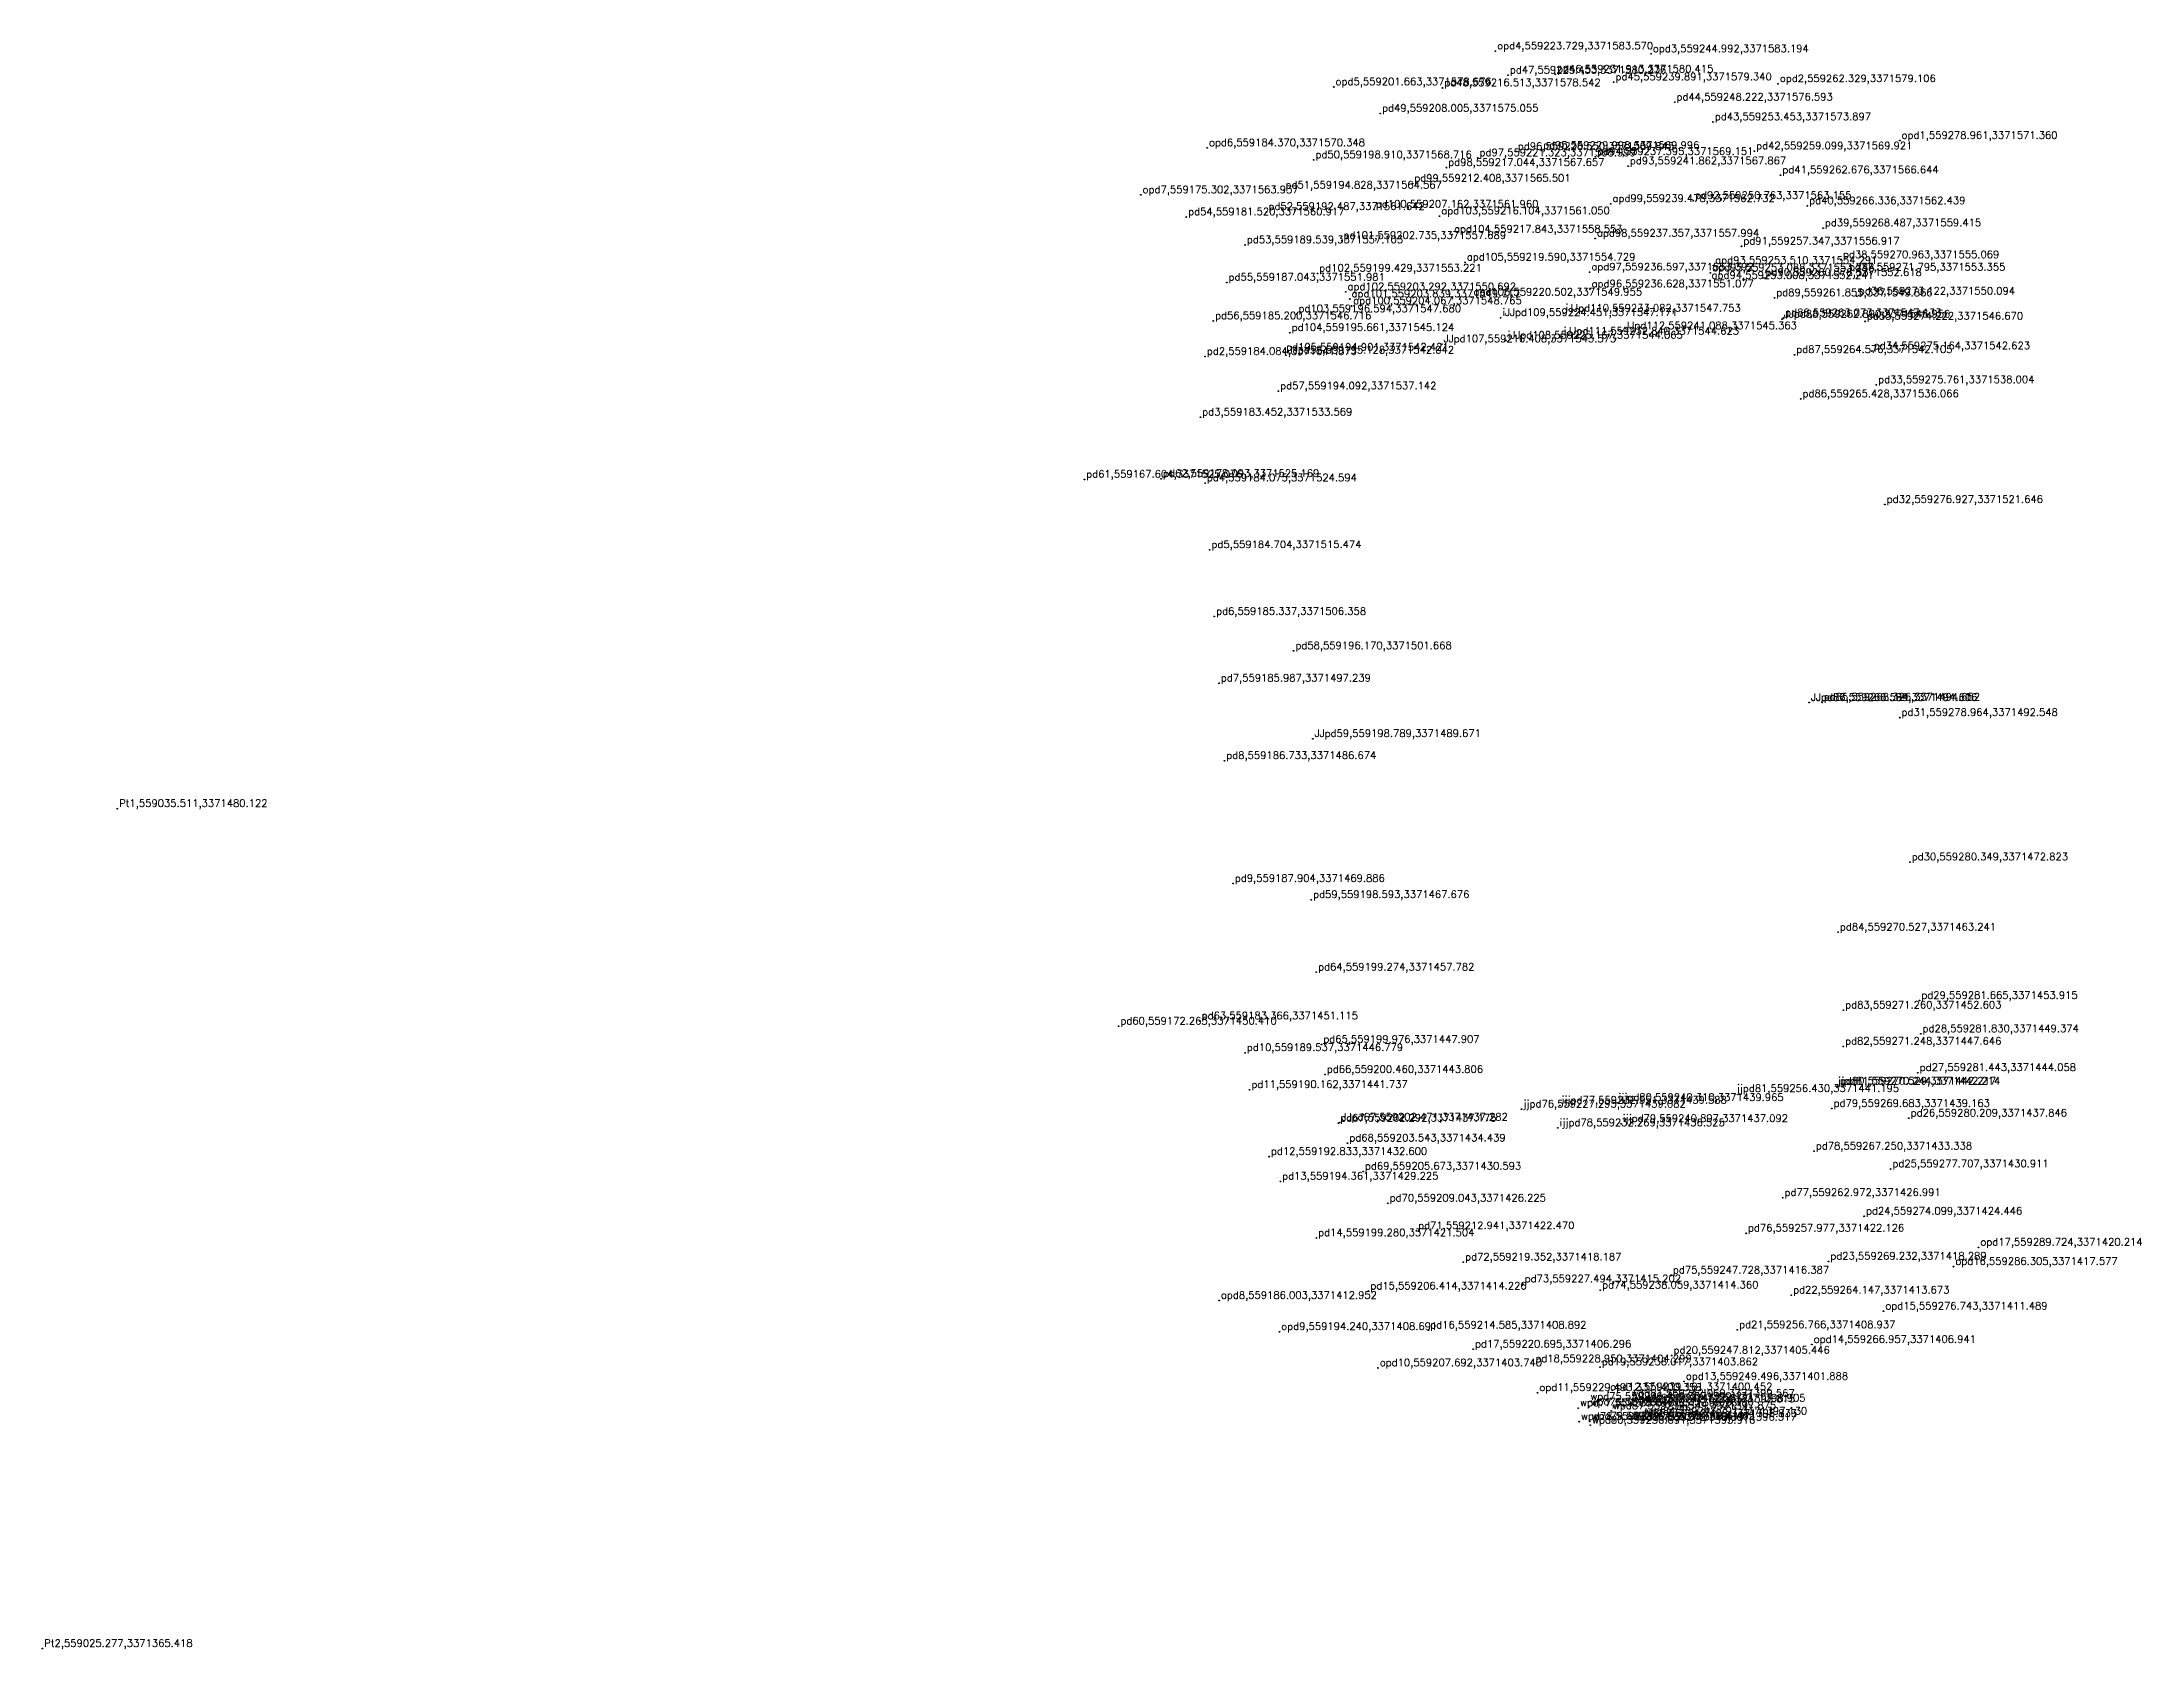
# Model space of a CAD drawing. Header units: metres. Extents: x 559025 to 559312, y 3371365 to 3371585.
import ezdxf

# ---------------------------------------------------------------- set-up
doc = ezdxf.new("R2010")
doc.units = ezdxf.units.M
doc.header["$PDMODE"] = 32
doc.header["$PDSIZE"] = 0.1
doc.layers.add('Point', color=7, linetype='Continuous')
doc.layers.add('PointName', color=4, linetype='Continuous')
doc.styles.get("Standard").update_dxf_attribs({"font": 'txt', "bigfont": 'gbcbig.shx'})

msp = doc.modelspace()

# ---------------------------------------------------------------- linework, layer by layer
at = {"layer": 'Point'}
for p in [(559223.73, 3371583.57, 26.82), (559244.99, 3371583.19, 26.8), (559201.66, 3371578.68, 26.79), (559225.45, 3371580.28, 26.86), (559231.91, 3371580.41, 26.86), (559239.89, 3371579.34, 26.85), (559262.33, 3371579.11, 26.8), (559216.51, 3371578.54, 26.86), (559248.22, 3371576.59, 26.85), (559208.01, 3371575.06, 26.88), (559253.45, 3371573.9, 26.87), (559184.37, 3371570.35, 26.78), (559230, 3371570, 26.81), (559278.96, 3371571.36, 26.75), (559198.91, 3371568.72, 26.87), (559217.04, 3371567.66, 26.82), (559221.32, 3371569, 26.81), (559226.55, 3371569.85, 26.81), (559237.39, 3371569.15, 26.81), (559241.86, 3371567.87, 26.8), (559259.1, 3371569.92, 26.89), (559194.83, 3371564.57, 26.88), (559212.41, 3371565.5, 26.81), (559262.68, 3371566.64, 26.87), (559175.3, 3371563.94, 26.83), (559192.49, 3371561.64, 26.9), (559207.16, 3371561.96, 26.82), (559239.48, 3371562.73, 26.77), (559250.76, 3371563.15, 26.8), (559266.34, 3371562.44, 26.86), (559181.52, 3371560.92, 26.81), (559216.1, 3371561.05, 26.78), (559217.84, 3371558.55, 26.78), (559268.49, 3371559.41, 26.86), (559189.54, 3371557.1, 26.88), (559202.74, 3371557.69, 26.8), (559237.36, 3371557.99, 26.78), (559257.35, 3371556.92, 26.83), (559199.43, 3371553.22, 26.81), (559219.59, 3371554.73, 26.79), (559236.6, 3371553.39, 26.81), (559253.09, 3371553.29, 26.76), (559253.51, 3371554.29, 26.76), (559270.96, 3371555.07, 26.86), (559271.79, 3371553.36, 26.85), (559187.04, 3371551.98, 26.89), (559203.29, 3371550.69, 26.75), (559220.5, 3371549.96, 26.84), (559236.63, 3371551.08, 26.81), (559253.01, 3371552.24, 26.77), (559260.38, 3371552.62, 26.84), (559273.12, 3371550.09, 26.86), (559196.59, 3371547.68, 26.8), (559203.84, 3371549.72, 26.74), (559204.07, 3371548.77, 26.75), (559224.45, 3371547.17, 26.84), (559233.08, 3371547.75, 26.88), (559261.85, 3371549.87, 26.75), (559263.07, 3371547.13, 26.76), (559185.2, 3371546.72, 26.87), (559195.66, 3371545.12, 26.75), (559232.84, 3371544.62, 26.92), (559241.09, 3371545.36, 26.86), (559262.89, 3371546.96, 26.76), (559274.22, 3371546.67, 26.86), (559184.08, 3371541.87, 26.87), (559194.9, 3371542.42, 26.75), (559195.13, 3371542.04, 26.76), (559216.41, 3371543.57, 26.86), (559225.17, 3371544.06, 26.87), (559264.58, 3371542.11, 26.77), (559275.16, 3371542.62, 26.88), (559194.09, 3371537.14, 26.74), (559265.43, 3371536.07, 26.8), (559275.76, 3371538, 26.85), (559183.45, 3371533.57, 26.85), (559167.6, 3371525.08, 31.2), (559178.09, 3371525.17, 26.79), (559184.08, 3371524.59, 26.84), (559276.93, 3371521.65, 26.87), (559184.7, 3371515.47, 26.83), (559185.34, 3371506.36, 26.83), (559196.17, 3371501.67, 26.76), (559185.99, 3371497.24, 26.86), (559266.59, 3371494.62, 26.78), (559266.59, 3371494.61, 26.77), (559268.33, 3371494.65, 26.76), (559278.96, 3371492.55, 26.88), (559198.79, 3371489.67, 26.77), (559186.73, 3371486.67, 26.89), (559035.51, 3371480.12, 31.14), (559280.35, 3371472.82, 26.89), (559187.9, 3371469.89, 26.86), (559198.59, 3371467.68, 26.75), (559270.53, 3371463.24, 26.75), (559199.27, 3371457.78, 26.8), (559271.26, 3371452.6, 26.76), (559281.66, 3371453.91, 26.89), (559172.27, 3371450.41, 31.23), (559183.37, 3371451.12, 26.81), (559189.54, 3371446.78, 26.85), (559199.98, 3371447.91, 26.79), (559271.25, 3371447.65, 26.76), (559281.83, 3371449.37, 26.89), (559200.46, 3371443.81, 26.79), (559281.44, 3371444.06, 26.88), (559190.16, 3371441.74, 26.86), (559256.43, 3371441.19, 26.82), (559270.24, 3371442.21, 26.76), (559270.53, 3371442.22, 26.75), (559227.29, 3371439.08, 26.85), (559232.55, 3371439.59, 26.84), (559240.31, 3371439.96, 26.89), (559269.68, 3371439.16, 26.75), (559202.29, 3371437.17, 26.76), (559202.47, 3371437.28, 26.74), (559232.27, 3371436.52, 26.84), (559240.9, 3371437.09, 26.86), (559280.21, 3371437.85, 26.88), (559192.83, 3371432.6, 26.88), (559203.54, 3371434.44, 26.75), (559267.25, 3371433.34, 26.82), (559205.67, 3371430.59, 26.81), (559277.71, 3371430.91, 26.88), (559194.36, 3371429.22, 26.86), (559262.97, 3371426.99, 26.82), (559209.04, 3371426.23, 26.81), (559274.1, 3371424.45, 26.89), (559199.28, 3371421.5, 26.86), (559212.94, 3371422.47, 26.81), (559257.98, 3371422.13, 26.82), (559219.35, 3371418.19, 26.81), (559269.23, 3371418.29, 26.89), (559289.72, 3371420.21, 26.78), (559227.49, 3371415.2, 26.81), (559247.73, 3371416.39, 26.82), (559286.31, 3371417.58, 26.79), (559186, 3371412.95, 26.78), (559206.41, 3371414.23, 26.86), (559238.06, 3371414.36, 26.81), (559264.15, 3371413.67, 26.9), (559276.74, 3371411.49, 26.79), (559194.24, 3371408.69, 26.77), (559214.59, 3371408.89, 26.87), (559256.77, 3371408.94, 26.9), (559266.96, 3371406.94, 26.82), (559207.69, 3371403.74, 26.8), (559220.7, 3371406.3, 26.87), (559228.95, 3371404.3, 26.88), (559238.02, 3371403.86, 26.88), (559247.81, 3371405.45, 26.88), (559249.5, 3371401.89, 26.8), (559229.49, 3371400.36, 26.8), (559235.05, 3371398.27, 27.14), (559236.46, 3371399.13, 27.12), (559236.48, 3371398.39, 27.14), (559239.16, 3371400.45, 26.8), (559242.07, 3371399.57, 27.11), (559242.13, 3371398.82, 27.11), (559243.56, 3371398.9, 27.12), (559235.18, 3371396.41, 27.16), (559236.63, 3371396.46, 27.19), (559236.69, 3371395.92, 27.14), (559239.55, 3371397.87, 28.03), (559242.35, 3371396.32, 27.12), (559242.41, 3371396.83, 27.16), (559243.79, 3371397.13, 27.15), (559025.28, 3371365.42, 31.32)]:
    msp.add_point(p, dxfattribs=at)

# ---------------------------------------------------------------- texts
at = {"layer": 'PointName'}
for s, p in [('opd4,559223.729,3371583.570', (559223.98, 3371583.82, 26.82)), ('opd3,559244.992,3371583.194', (559245.24, 3371583.44, 26.8)), ('pd47,559225.453,3371580.276', (559225.7, 3371580.53, 26.86)), ('pd46,559231.913,3371580.415', (559232.16, 3371580.66, 26.86)), ('opd5,559201.663,3371578.676', (559201.91, 3371578.93, 26.79)), ('pd48,559216.513,3371578.542', (559216.76, 3371578.79, 26.86)), ('pd45,559239.891,3371579.340', (559240.14, 3371579.59, 26.85)), ('opd2,559262.329,3371579.106', (559262.58, 3371579.36, 26.8)), ('pd49,559208.005,3371575.055', (559208.26, 3371575.31, 26.88)), ('pd44,559248.222,3371576.593', (559248.47, 3371576.84, 26.85)), ('pd43,559253.453,3371573.897', (559253.7, 3371574.15, 26.87)), ('opd6,559184.370,3371570.348', (559184.62, 3371570.6, 26.78)), ('pd97,559221.323,3371568.999', (559221.57, 3371569.25, 26.81)), ('pd96,559226.550,3371569.845', (559226.8, 3371570.1, 26.81)), ('pd95,559229.998,3371569.996', (559230.25, 3371570.25, 26.81)), ('pd94,559237.395,3371569.151', (559237.64, 3371569.4, 26.81)), ('pd42,559259.099,3371569.921', (559259.35, 3371570.17, 26.89)), ('opd1,559278.961,3371571.360', (559279.21, 3371571.61, 26.75)), ('pd50,559198.910,3371568.716', (559199.16, 3371568.97, 26.87)), ('pd98,559217.044,3371567.657', (559217.29, 3371567.91, 26.82)), ('pd93,559241.862,3371567.867', (559242.11, 3371568.12, 26.8)), ('pd41,559262.676,3371566.644', (559262.93, 3371566.89, 26.87)), ('opd7,559175.302,3371563.937', (559175.55, 3371564.19, 26.83)), ('pd51,559194.828,3371564.567', (559195.08, 3371564.82, 26.88)), ('pd99,559212.408,3371565.501', (559212.66, 3371565.75, 26.81)), ('pd92,559250.763,3371563.155', (559251.01, 3371563.4, 26.8)), ('pd54,559181.520,3371560.917', (559181.77, 3371561.17, 26.81)), ('pd52,559192.487,3371561.642', (559192.74, 3371561.89, 26.9)), ('pd100,559207.162,3371561.960', (559207.41, 3371562.21, 26.82)), ('apd103,559216.104,3371561.050', (559216.35, 3371561.3, 26.78)), ('apd99,559239.478,3371562.732', (559239.73, 3371562.98, 26.77)), ('pd40,559266.336,3371562.439', (559266.59, 3371562.69, 26.86)), ('pd101,559202.735,3371557.689', (559202.99, 3371557.94, 26.8)), ('apd104,559217.843,3371558.553', (559218.09, 3371558.8, 26.78)), ('apd98,559237.357,3371557.994', (559237.61, 3371558.24, 26.78)), ('pd39,559268.487,3371559.415', (559268.74, 3371559.66, 26.86)), ('pd53,559189.539,3371557.103', (559189.79, 3371557.35, 26.88)), ('apd105,559219.590,3371554.729', (559219.84, 3371554.98, 26.79)), ('pd91,559257.347,3371556.917', (559257.6, 3371557.17, 26.83)), ('pd38,559270.963,3371555.069', (559271.21, 3371555.32, 26.86)), ('pd55,559187.043,3371551.981', (559187.29, 3371552.23, 26.89)), ('pd102,559199.429,3371553.221', (559199.68, 3371553.47, 26.81)), ('apd97,559236.597,3371553.392', (559236.85, 3371553.64, 26.81)), ('apd94,559253.008,3371552.241', (559253.26, 3371552.49, 26.77)), ('apd95,559253.088,3371553.288', (559253.34, 3371553.54, 26.76)), ('apd93,559253.510,3371554.291', (559253.76, 3371554.54, 26.76)), ('pd90,559260.378,3371552.618', (559260.63, 3371552.87, 26.84)), ('pd37,559271.795,3371553.355', (559272.04, 3371553.61, 26.85)), ('apd102,559203.292,3371550.692', (559203.54, 3371550.94, 26.75)), ('apd101,559203.839,3371549.717', (559204.09, 3371549.97, 26.74)), ('apd100,559204.067,3371548.765', (559204.32, 3371549.02, 26.75)), ('apd106,559220.502,3371549.955', (559220.75, 3371550.21, 26.84)), ('apd96,559236.628,3371551.077', (559236.88, 3371551.33, 26.81)), ('pd89,559261.855,3371549.866', (559262.1, 3371550.12, 26.75)), ('pd36,559273.122,3371550.094', (559273.37, 3371550.34, 26.86)), ('pd56,559185.200,3371546.716', (559185.45, 3371546.97, 26.87)), ('pd103,559196.594,3371547.680', (559196.84, 3371547.93, 26.8)), ('iJJpd109,559224.451,3371547.171', (559224.7, 3371547.42, 26.84)), ('iJJpd110,559233.082,3371547.753', (559233.33, 3371548, 26.88)), ('JJpd88,559262.890,3371546.956', (559263.14, 3371547.21, 26.76)), ('pd88,559263.073,3371547.133', (559263.32, 3371547.38, 26.76)), ('pd35,559274.222,3371546.670', (559274.47, 3371546.92, 26.86)), ('pd104,559195.661,3371545.124', (559195.91, 3371545.37, 26.75)), ('JJpd107,559216.408,3371543.573', (559216.66, 3371543.82, 26.86)), ('iJJpd108,559225.167,3371544.065', (559225.42, 3371544.31, 26.87)), ('iJJpd111,559232.840,3371544.623', (559233.09, 3371544.87, 26.92)), ('JJpd112,559241.088,3371545.363', (559241.34, 3371545.61, 26.86)), ('pd2,559184.084,3371541.873', (559184.33, 3371542.12, 26.87)), ('pd105,559194.901,3371542.421', (559195.15, 3371542.67, 26.75)), ('JJpd58,559195.128,3371542.042', (559195.38, 3371542.29, 26.76)), ('pd87,559264.576,3371542.105', (559264.83, 3371542.36, 26.77)), ('pd34,559275.164,3371542.623', (559275.41, 3371542.87, 26.88)), ('pd33,559275.761,3371538.004', (559276.01, 3371538.25, 26.85)), ('pd57,559194.092,3371537.142', (559194.34, 3371537.39, 26.74)), ('pd86,559265.428,3371536.066', (559265.68, 3371536.32, 26.8)), ('pd3,559183.452,3371533.569', (559183.7, 3371533.82, 26.85)), ('pd61,559167.604,3371525.076', (559167.85, 3371525.33, 31.2)), ('pd62,559178.093,3371525.169', (559178.34, 3371525.42, 26.79)), ('pd4,559184.075,3371524.594', (559184.33, 3371524.84, 26.84)), ('pd32,559276.927,3371521.646', (559277.18, 3371521.9, 26.87)), ('pd5,559184.704,3371515.474', (559184.95, 3371515.72, 26.83)), ('pd6,559185.337,3371506.358', (559185.59, 3371506.61, 26.83)), ('pd58,559196.170,3371501.668', (559196.42, 3371501.92, 26.76)), ('pd7,559185.987,3371497.239', (559186.24, 3371497.49, 26.86)), ('JJpd86,559266.589,3371494.606', (559266.84, 3371494.86, 26.77)), ('JJpd87,559266.594,3371494.616', (559266.84, 3371494.87, 26.78)), ('pd85,559268.326,3371494.652', (559268.58, 3371494.9, 26.76)), ('pd31,559278.964,3371492.548', (559279.21, 3371492.8, 26.88)), ('JJpd59,559198.789,3371489.671', (559199.04, 3371489.92, 26.77)), ('pd8,559186.733,3371486.674', (559186.98, 3371486.92, 26.89)), ('Pt1,559035.511,3371480.122', (559035.76, 3371480.37, 31.14)), ('pd30,559280.349,3371472.823', (559280.6, 3371473.07, 26.89)), ('pd9,559187.904,3371469.886', (559188.15, 3371470.14, 26.86)), ('pd59,559198.593,3371467.676', (559198.84, 3371467.93, 26.75)), ('pd84,559270.527,3371463.241', (559270.78, 3371463.49, 26.75)), ('pd64,559199.274,3371457.782', (559199.52, 3371458.03, 26.8)), ('pd83,559271.260,3371452.603', (559271.51, 3371452.85, 26.76)), ('pd29,559281.665,3371453.915', (559281.91, 3371454.16, 26.89)), ('pd60,559172.265,3371450.410', (559172.52, 3371450.66, 31.23)), ('pd63,559183.366,3371451.115', (559183.62, 3371451.37, 26.81)), ('pd28,559281.830,3371449.374', (559282.08, 3371449.62, 26.89)), ('pd10,559189.537,3371446.779', (559189.79, 3371447.03, 26.85)), ('pd65,559199.976,3371447.907', (559200.23, 3371448.16, 26.79)), ('pd82,559271.248,3371447.646', (559271.5, 3371447.9, 26.76)), ('pd66,559200.460,3371443.806', (559200.71, 3371444.06, 26.79)), ('pd27,559281.443,3371444.058', (559281.69, 3371444.31, 26.88)), ('pd11,559190.162,3371441.737', (559190.41, 3371441.99, 26.86)), ('ijjpd80,559240.310,3371439.965', (559240.56, 3371440.21, 26.89)), ('jjpd81,559256.430,3371441.195', (559256.68, 3371441.44, 26.82)), ('jjpd81,559270.244,3371442.214', (559270.49, 3371442.46, 26.76)), ('pd80,559270.529,3371442.217', (559270.78, 3371442.47, 26.75)), ('pd67,559202.292,3371437.175', (559202.54, 3371437.42, 26.76)), ('JJpd67,559202.471,3371437.282', (559202.72, 3371437.53, 26.74)), ('jjpd76,559227.295,3371439.082', (559227.54, 3371439.33, 26.85)), ('ijjpd77,559232.551,3371439.588', (559232.8, 3371439.84, 26.84)), ('ijjpd79,559240.897,3371437.092', (559241.15, 3371437.34, 26.86)), ('pd79,559269.683,3371439.163', (559269.93, 3371439.41, 26.75)), ('pd26,559280.209,3371437.846', (559280.46, 3371438.1, 26.88)), ('pd68,559203.543,3371434.439', (559203.79, 3371434.69, 26.75)), ('ijjpd78,559232.269,3371436.525', (559232.52, 3371436.77, 26.84)), ('pd12,559192.833,3371432.600', (559193.08, 3371432.85, 26.88)), ('pd78,559267.250,3371433.338', (559267.5, 3371433.59, 26.82)), ('pd13,559194.361,3371429.225', (559194.61, 3371429.47, 26.86)), ('pd69,559205.673,3371430.593', (559205.92, 3371430.84, 26.81)), ('pd25,559277.707,3371430.911', (559277.96, 3371431.16, 26.88)), ('pd70,559209.043,3371426.225', (559209.29, 3371426.48, 26.81)), ('pd77,559262.972,3371426.991', (559263.22, 3371427.24, 26.82)), ('pd24,559274.099,3371424.446', (559274.35, 3371424.7, 26.89)), ('pd14,559199.280,3371421.504', (559199.53, 3371421.75, 26.86)), ('pd71,559212.941,3371422.470', (559213.19, 3371422.72, 26.81)), ('pd76,559257.977,3371422.126', (559258.23, 3371422.38, 26.82)), ('opd17,559289.724,3371420.214', (559289.97, 3371420.46, 26.78)), ('pd72,559219.352,3371418.187', (559219.6, 3371418.44, 26.81)), ('pd23,559269.232,3371418.289', (559269.48, 3371418.54, 26.89)), ('opd16,559286.305,3371417.577', (559286.56, 3371417.83, 26.79)), ('pd15,559206.414,3371414.226', (559206.66, 3371414.48, 26.86)), ('pd73,559227.494,3371415.202', (559227.74, 3371415.45, 26.81)), ('pd74,559238.059,3371414.360', (559238.31, 3371414.61, 26.81)), ('pd75,559247.728,3371416.387', (559247.98, 3371416.64, 26.82)), ('opd8,559186.003,3371412.952', (559186.25, 3371413.2, 26.78)), ('pd22,559264.147,3371413.673', (559264.4, 3371413.92, 26.9)), ('opd15,559276.743,3371411.489', (559276.99, 3371411.74, 26.79)), ('opd9,559194.240,3371408.691', (559194.49, 3371408.94, 26.77)), ('pd16,559214.585,3371408.892', (559214.84, 3371409.14, 26.87)), ('pd21,559256.766,3371408.937', (559257.02, 3371409.19, 26.9)), ('pd17,559220.695,3371406.296', (559220.95, 3371406.55, 26.87)), ('pd20,559247.812,3371405.446', (559248.06, 3371405.7, 26.88)), ('opd14,559266.957,3371406.941', (559267.21, 3371407.19, 26.82)), ('opd10,559207.692,3371403.740', (559207.94, 3371403.99, 26.8)), ('pd18,559228.950,3371404.299', (559229.2, 3371404.55, 26.88)), ('pd19,559238.017,3371403.862', (559238.27, 3371404.11, 26.88)), ('opd11,559229.493,3371400.358', (559229.74, 3371400.61, 26.8)), ('opd12,559239.161,3371400.452', (559239.41, 3371400.7, 26.8)), ('wpd81,559242.069,3371399.567', (559242.32, 3371399.82, 27.11)), ('opd13,559249.496,3371401.888', (559249.75, 3371402.14, 26.8)), ('wpd77,559235.048,3371398.267', (559235.3, 3371398.52, 27.14)), ('wpd75,559236.459,3371399.131', (559236.71, 3371399.38, 27.12)), ('wpd76,559236.480,3371398.390', (559236.73, 3371398.64, 27.14)), ('wpd87,559239.549,3371397.875', (559239.8, 3371398.12, 28.03)), ('wpd82,559242.127,3371398.815', (559242.38, 3371399.07, 27.11)), ('wpd85,559242.408,3371396.833', (559242.66, 3371397.08, 27.16)), ('wpd83,559243.558,3371398.905', (559243.81, 3371399.15, 27.12)), ('wpd84,559243.791,3371397.130', (559244.04, 3371397.38, 27.15)), ('wpd78,559235.175,3371396.411', (559235.43, 3371396.66, 27.16)), ('wpd79,559236.630,3371396.465', (559236.88, 3371396.71, 27.19)), ('wpd80,559236.691,3371395.916', (559236.94, 3371396.17, 27.14)), ('wpd86,559242.348,3371396.317', (559242.6, 3371396.57, 27.12)), ('Pt2,559025.277,3371365.418', (559025.53, 3371365.67, 31.32))]:
    msp.add_text(s, height=1, dxfattribs=at).set_placement(p)

doc.saveas('drawing.dxf')
